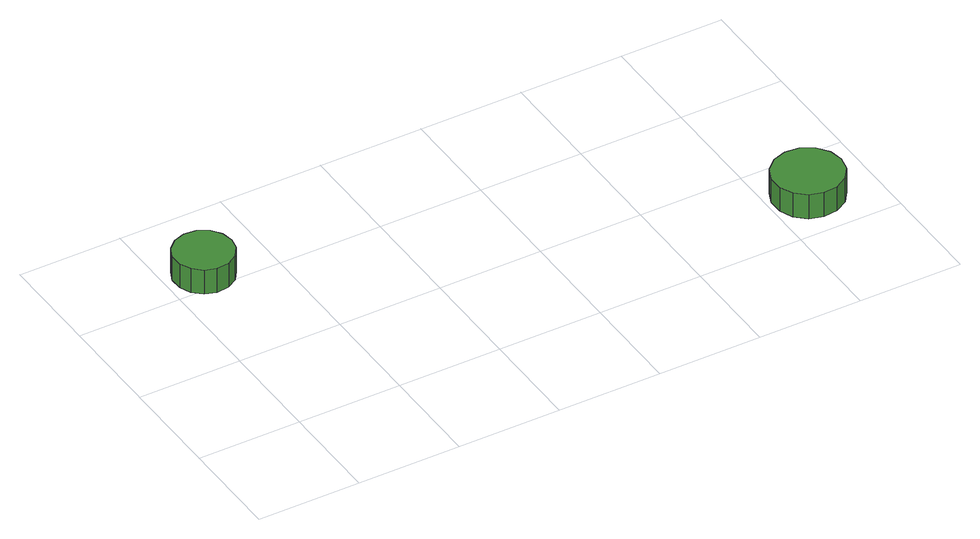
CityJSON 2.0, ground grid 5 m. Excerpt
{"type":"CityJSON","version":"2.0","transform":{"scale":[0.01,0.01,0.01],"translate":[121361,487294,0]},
"CityObjects":{
"tree1":{"type":"SolitaryVegetationObject","attributes":{"function":"something"},"geometry":[{"type":"MultiSurface","lod":"1","boundaries":[[[0,1,2,3,4,5,6,7,8,9,10,11,12,13,14]],[[15,16,17,18,19,20,21,22,23,24,25,26,27,28,29]],[[0,29,28,1]],[[1,28,27,2]],[[2,27,26,3]],[[3,26,25,4]],[[4,25,24,5]],[[5,24,23,6]],[[6,23,22,7]],[[7,22,21,8]],[[8,21,20,9]],[[9,20,19,10]],[[10,19,18,11]],[[11,18,17,12]],[[12,17,16,13]],[[13,16,15,14]],[[14,15,29,0]]]}]},
"tree2":{"type":"SolitaryVegetationObject","attributes":{"function":"something"},"geometry":[{"type":"MultiSurface","lod":"1","boundaries":[[[30,31,32,33,34,35,36,37,38,39,40,41,42,43,44]],[[45,46,47,48,49,50,51,52,53,54,55,56,57,58,59]],[[30,59,58,31]],[[31,58,57,32]],[[32,57,56,33]],[[33,56,55,34]],[[34,55,54,35]],[[35,54,53,36]],[[36,53,52,37]],[[37,52,51,38]],[[38,51,50,39]],[[39,50,49,40]],[[40,49,48,41]],[[41,48,47,42]],[[42,47,46,43]],[[43,46,45,44]],[[44,45,59,30]]]}]}
},
"vertices":[
[322,1102,190],[310,1160,190],[276,1207,190],[225,1237,190],[166,1243,190],[110,1225,190],[67,1186,190],[43,1132,190],[43,1073,190],[67,1019,190],[110,980,190],[166,962,190],[225,968,190],[276,998,190],[310,1045,190],[310,1045,61],[276,998,61],[225,968,61],[166,962,61],[110,980,61],[67,1019,61],[43,1073,61],[43,1132,61],[67,1186,61],[110,1225,61],[166,1243,61],[225,1237,61],[276,1207,61],[310,1160,61],[322,1102,61],
[2848,240,202],[2834,308,202],[2793,364,202],[2733,399,202],[2664,406,202],[2598,385,202],[2546,338,202],[2518,275,202],[2518,205,202],[2546,142,202],[2598,95,202],[2664,74,202],[2733,81,202],[2793,116,202],[2834,172,202],[2834,172,73],[2793,116,73],[2733,81,73],[2664,74,73],[2598,95,73],[2546,142,73],[2518,205,73],[2518,275,73],[2546,338,73],[2598,385,73],[2664,406,73],[2733,399,73],[2793,364,73],[2834,308,73],[2848,240,73]
]}
